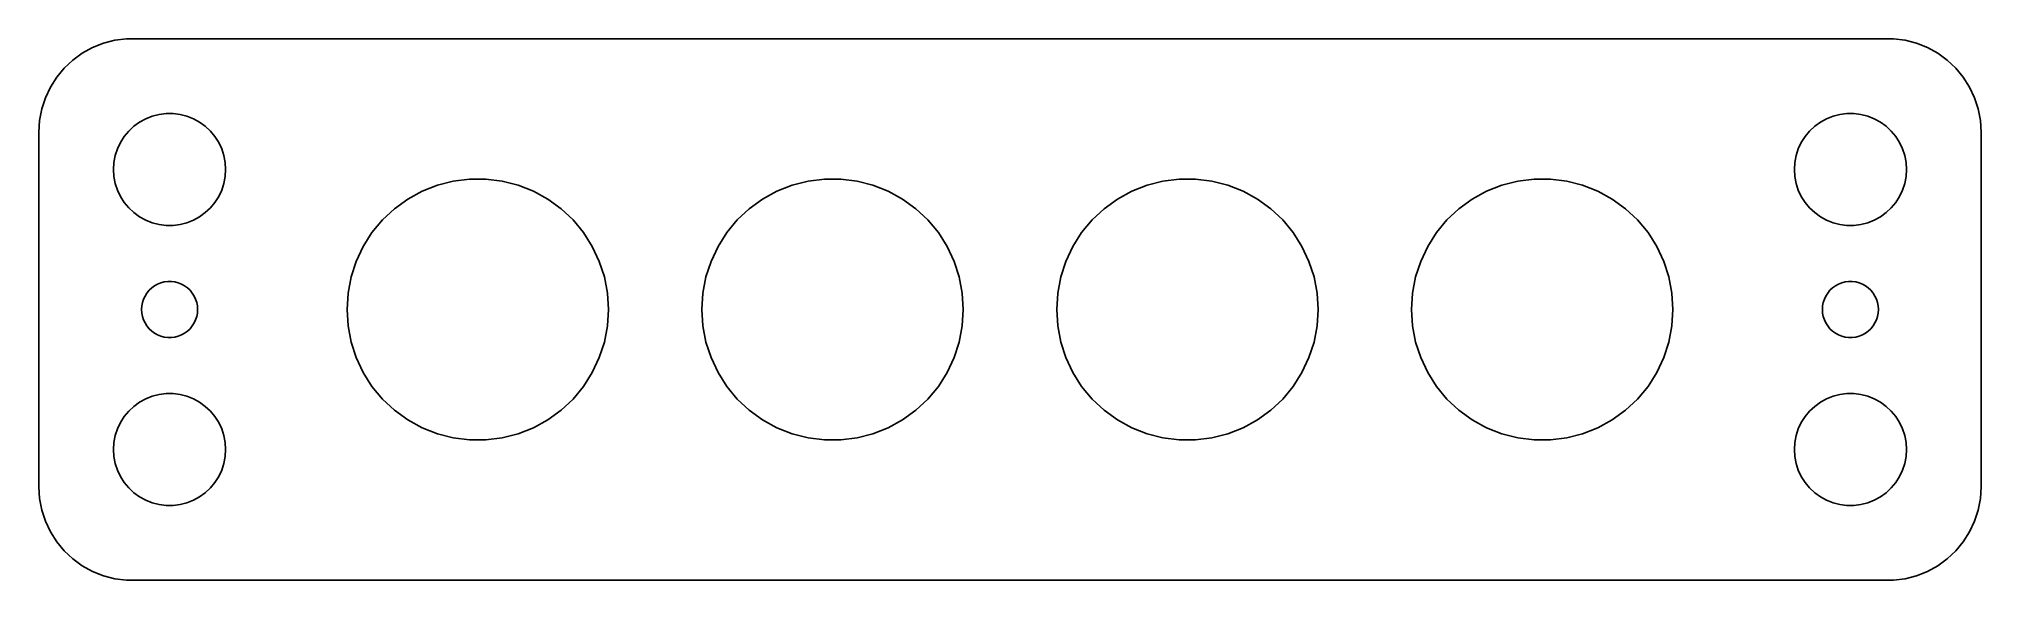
# Model space of a CAD drawing. Header units: metres. Extents: x -52 to 52, y 25 to 53.
import ezdxf

# ---------------------------------------------------------------- set-up
doc = ezdxf.new("R2010")
doc.units = ezdxf.units.M

msp = doc.modelspace()

# ---------------------------------------------------------------- linework, layer by layer
for p, q in [((-48.5451, 53.2553), (-49.1289, 53.0241)), ((-47.9369, 53.4114), (-48.5451, 53.2553)), ((-47.3139, 53.4901), (-47.9369, 53.4114)), ((47.3139, 53.4901), (-47.3139, 53.4901)), ((47.9369, 53.4114), (47.3139, 53.4901)), ((48.5451, 53.2553), (47.9369, 53.4114)), ((49.1289, 53.0241), (48.5451, 53.2553)), ((-50.1871, 52.3526), (-50.6448, 51.9227)), ((-49.6791, 52.7216), (-50.1871, 52.3526)), ((-49.1289, 53.0241), (-49.6791, 52.7216)), ((49.6791, 52.7216), (49.1289, 53.0241)), ((50.1871, 52.3526), (49.6791, 52.7216)), ((50.6448, 51.9227), (50.1871, 52.3526)), ((-51.0451, 51.4389), (-51.3815, 50.9088)), ((-50.6448, 51.9227), (-51.0451, 51.4389)), ((51.0451, 51.4389), (50.6448, 51.9227)), ((51.3815, 50.9088), (51.0451, 51.4389)), ((-51.6489, 50.3406), (-51.8429, 49.7434)), ((-51.3815, 50.9088), (-51.6489, 50.3406)), ((51.6489, 50.3406), (51.3815, 50.9088)), ((51.8429, 49.7434), (51.6489, 50.3406)), ((-51.9606, 49.1267), (-52, 48.5)), ((-51.8429, 49.7434), (-51.9606, 49.1267)), ((-46.9123, 48.8115), (-46.6075, 49.033)), ((-46.6075, 49.033), (-46.2773, 49.2145)), ((-46.2773, 49.2145), (-45.927, 49.3532)), ((-45.927, 49.3532), (-45.5621, 49.4469)), ((-45.5621, 49.4469), (-45.1884, 49.4941)), ((-45.1884, 49.4941), (-44.8116, 49.4941)), ((-44.8116, 49.4941), (-44.4379, 49.4469)), ((-44.4379, 49.4469), (-44.0729, 49.3532)), ((-44.0729, 49.3532), (-43.7227, 49.2145)), ((-43.7227, 49.2145), (-43.3925, 49.033)), ((-43.3925, 49.033), (-43.0877, 48.8115)), ((43.0877, 48.8115), (43.3925, 49.033)), ((43.3925, 49.033), (43.7227, 49.2145)), ((43.7227, 49.2145), (44.0729, 49.3532)), ((44.0729, 49.3532), (44.4379, 49.4469)), ((44.4379, 49.4469), (44.8116, 49.4941)), ((44.8116, 49.4941), (45.1884, 49.4941)), ((45.1884, 49.4941), (45.5621, 49.4469)), ((45.5621, 49.4469), (45.927, 49.3532)), ((45.927, 49.3532), (46.2773, 49.2145)), ((46.2773, 49.2145), (46.6075, 49.033)), ((46.6075, 49.033), (46.9123, 48.8115)), ((51.9606, 49.1267), (51.8429, 49.7434)), ((52, 48.5), (51.9606, 49.1267)), ((-52, 48.5), (-52, 29.5)), ((-47.7893, 47.6044), (-47.6289, 47.9453)), ((-47.6289, 47.9453), (-47.427, 48.2634)), ((-47.427, 48.2634), (-47.1869, 48.5536)), ((-47.1869, 48.5536), (-46.9123, 48.8115)), ((-43.0877, 48.8115), (-42.8131, 48.5536)), ((-42.8131, 48.5536), (-42.5729, 48.2634)), ((-42.5729, 48.2634), (-42.3711, 47.9453)), ((-42.3711, 47.9453), (-42.2107, 47.6044)), ((42.2107, 47.6044), (42.3711, 47.9453)), ((42.3711, 47.9453), (42.5729, 48.2634)), ((42.5729, 48.2634), (42.8131, 48.5536)), ((42.8131, 48.5536), (43.0877, 48.8115)), ((46.9123, 48.8115), (47.1869, 48.5536)), ((47.1869, 48.5536), (47.427, 48.2634)), ((47.427, 48.2634), (47.6289, 47.9453)), ((47.6289, 47.9453), (47.7893, 47.6044)), ((52, 29.5), (52, 48.5)), ((-48, 46.5), (-47.9763, 46.876)), ((-47.9763, 46.876), (-47.9057, 47.2461)), ((-47.9057, 47.2461), (-47.7893, 47.6044)), ((-42.2107, 47.6044), (-42.0942, 47.2461)), ((-42.0942, 47.2461), (-42.0237, 46.876)), ((-42.0237, 46.876), (-42, 46.5)), ((42, 46.5), (42.0237, 46.876)), ((42.0237, 46.876), (42.0942, 47.2461)), ((42.0942, 47.2461), (42.2107, 47.6044)), ((47.7893, 47.6044), (47.9057, 47.2461)), ((47.9057, 47.2461), (47.9763, 46.876)), ((47.9763, 46.876), (48, 46.5)), ((-47.9763, 46.124), (-48, 46.5)), ((-47.9057, 45.7539), (-47.9763, 46.124)), ((-42.0237, 46.124), (-42.0942, 45.7539)), ((-42, 46.5), (-42.0237, 46.124)), ((-30.6631, 45.6574), (-29.8117, 45.876)), ((-29.8117, 45.876), (-28.9395, 45.9862)), ((-28.9395, 45.9862), (-28.0605, 45.9862)), ((-28.0605, 45.9862), (-27.1883, 45.876)), ((-27.1883, 45.876), (-26.3369, 45.6574)), ((-11.6631, 45.6574), (-10.8117, 45.876)), ((-10.8117, 45.876), (-9.93953, 45.9862)), ((-9.93953, 45.9862), (-9.06046, 45.9862)), ((-9.06046, 45.9862), (-8.18832, 45.876)), ((-8.18832, 45.876), (-7.33687, 45.6574)), ((7.33687, 45.6574), (8.18832, 45.876)), ((8.18832, 45.876), (9.06046, 45.9862)), ((9.06046, 45.9862), (9.93953, 45.9862)), ((9.93953, 45.9862), (10.8117, 45.876)), ((10.8117, 45.876), (11.6631, 45.6574)), ((26.3369, 45.6574), (27.1883, 45.876)), ((27.1883, 45.876), (28.0605, 45.9862)), ((28.0605, 45.9862), (28.9395, 45.9862)), ((28.9395, 45.9862), (29.8117, 45.876)), ((29.8117, 45.876), (30.6631, 45.6574)), ((42.0237, 46.124), (42, 46.5)), ((42.0942, 45.7539), (42.0237, 46.124)), ((47.9763, 46.124), (47.9057, 45.7539)), ((48, 46.5), (47.9763, 46.124)), ((-47.7893, 45.3956), (-47.9057, 45.7539)), ((-47.6289, 45.0547), (-47.7893, 45.3956)), ((-47.427, 44.7366), (-47.6289, 45.0547)), ((-47.1869, 44.4464), (-47.427, 44.7366)), ((-42.5729, 44.7366), (-42.8131, 44.4464)), ((-42.3711, 45.0547), (-42.5729, 44.7366)), ((-42.2107, 45.3956), (-42.3711, 45.0547)), ((-42.0942, 45.7539), (-42.2107, 45.3956)), ((-32.962, 44.3936), (-32.2508, 44.9103)), ((-32.2508, 44.9103), (-31.4805, 45.3338)), ((-31.4805, 45.3338), (-30.6631, 45.6574)), ((-26.3369, 45.6574), (-25.5195, 45.3338)), ((-25.5195, 45.3338), (-24.7492, 44.9103)), ((-24.7492, 44.9103), (-24.038, 44.3936)), ((-13.962, 44.3936), (-13.2508, 44.9103)), ((-13.2508, 44.9103), (-12.4805, 45.3338)), ((-12.4805, 45.3338), (-11.6631, 45.6574)), ((-7.33687, 45.6574), (-6.51953, 45.3338)), ((-6.51953, 45.3338), (-5.74921, 44.9103)), ((-5.74921, 44.9103), (-5.03802, 44.3936)), ((5.03802, 44.3936), (5.74921, 44.9103)), ((5.74921, 44.9103), (6.51953, 45.3338)), ((6.51953, 45.3338), (7.33687, 45.6574)), ((11.6631, 45.6574), (12.4805, 45.3338)), ((12.4805, 45.3338), (13.2508, 44.9103)), ((13.2508, 44.9103), (13.962, 44.3936)), ((24.038, 44.3936), (24.7492, 44.9103)), ((24.7492, 44.9103), (25.5195, 45.3338)), ((25.5195, 45.3338), (26.3369, 45.6574)), ((30.6631, 45.6574), (31.4805, 45.3338)), ((31.4805, 45.3338), (32.2508, 44.9103)), ((32.2508, 44.9103), (32.962, 44.3936)), ((42.2107, 45.3956), (42.0942, 45.7539)), ((42.3711, 45.0547), (42.2107, 45.3956)), ((42.5729, 44.7366), (42.3711, 45.0547)), ((42.8131, 44.4464), (42.5729, 44.7366)), ((47.427, 44.7366), (47.1869, 44.4464)), ((47.6289, 45.0547), (47.427, 44.7366)), ((47.7893, 45.3956), (47.6289, 45.0547)), ((47.9057, 45.7539), (47.7893, 45.3956)), ((-46.9123, 44.1884), (-47.1869, 44.4464)), ((-46.6075, 43.967), (-46.9123, 44.1884)), ((-46.2773, 43.7855), (-46.6075, 43.967)), ((-45.927, 43.6468), (-46.2773, 43.7855)), ((-43.7227, 43.7855), (-44.0729, 43.6468)), ((-43.3925, 43.967), (-43.7227, 43.7855)), ((-43.0877, 44.1884), (-43.3925, 43.967)), ((-42.8131, 44.4464), (-43.0877, 44.1884)), ((-34.1631, 43.1145), (-33.6028, 43.7918)), ((-33.6028, 43.7918), (-32.962, 44.3936)), ((-24.038, 44.3936), (-23.3972, 43.7918)), ((-23.3972, 43.7918), (-22.8369, 43.1145)), ((-15.1631, 43.1145), (-14.6028, 43.7918)), ((-14.6028, 43.7918), (-13.962, 44.3936)), ((-5.03802, 44.3936), (-4.39722, 43.7918)), ((-4.39722, 43.7918), (-3.83687, 43.1145)), ((3.83687, 43.1145), (4.39722, 43.7918)), ((4.39722, 43.7918), (5.03802, 44.3936)), ((13.962, 44.3936), (14.6028, 43.7918)), ((14.6028, 43.7918), (15.1631, 43.1145)), ((22.8369, 43.1145), (23.3972, 43.7918)), ((23.3972, 43.7918), (24.038, 44.3936)), ((32.962, 44.3936), (33.6028, 43.7918)), ((33.6028, 43.7918), (34.1631, 43.1145)), ((43.0877, 44.1884), (42.8131, 44.4464)), ((43.3925, 43.967), (43.0877, 44.1884)), ((43.7227, 43.7855), (43.3925, 43.967)), ((44.0729, 43.6468), (43.7227, 43.7855)), ((46.2773, 43.7855), (45.927, 43.6468)), ((46.6075, 43.967), (46.2773, 43.7855)), ((46.9123, 44.1884), (46.6075, 43.967)), ((47.1869, 44.4464), (46.9123, 44.1884)), ((-45.5621, 43.5531), (-45.927, 43.6468)), ((-45.1884, 43.5059), (-45.5621, 43.5531)), ((-44.8116, 43.5059), (-45.1884, 43.5059)), ((-44.4379, 43.5531), (-44.8116, 43.5059)), ((-44.0729, 43.6468), (-44.4379, 43.5531)), ((-34.6341, 42.3723), (-34.1631, 43.1145)), ((-22.8369, 43.1145), (-22.3658, 42.3723)), ((-15.6341, 42.3723), (-15.1631, 43.1145)), ((-3.83687, 43.1145), (-3.36584, 42.3723)), ((3.36584, 42.3723), (3.83687, 43.1145)), ((15.1631, 43.1145), (15.6341, 42.3723)), ((22.3658, 42.3723), (22.8369, 43.1145)), ((34.1631, 43.1145), (34.6341, 42.3723)), ((44.4379, 43.5531), (44.0729, 43.6468)), ((44.8116, 43.5059), (44.4379, 43.5531)), ((45.1884, 43.5059), (44.8116, 43.5059)), ((45.5621, 43.5531), (45.1884, 43.5059)), ((45.927, 43.6468), (45.5621, 43.5531)), ((-35.0084, 41.5769), (-34.6341, 42.3723)), ((-22.3658, 42.3723), (-21.9916, 41.5769)), ((-16.0084, 41.5769), (-15.6341, 42.3723)), ((-3.36584, 42.3723), (-2.99156, 41.5769)), ((2.99156, 41.5769), (3.36584, 42.3723)), ((15.6341, 42.3723), (16.0084, 41.5769)), ((21.9916, 41.5769), (22.3658, 42.3723)), ((34.6341, 42.3723), (35.0084, 41.5769)), ((-35.4448, 39.8773), (-35.2801, 40.7408)), ((-35.2801, 40.7408), (-35.0084, 41.5769)), ((-21.9916, 41.5769), (-21.7199, 40.7408)), ((-21.7199, 40.7408), (-21.5552, 39.8773)), ((-16.4448, 39.8773), (-16.2801, 40.7408)), ((-16.2801, 40.7408), (-16.0084, 41.5769)), ((-2.99156, 41.5769), (-2.71991, 40.7408)), ((-2.71991, 40.7408), (-2.55519, 39.8773)), ((2.55519, 39.8773), (2.71991, 40.7408)), ((2.71991, 40.7408), (2.99156, 41.5769)), ((16.0084, 41.5769), (16.2801, 40.7408)), ((16.2801, 40.7408), (16.4448, 39.8773)), ((21.5552, 39.8773), (21.7199, 40.7408)), ((21.7199, 40.7408), (21.9916, 41.5769)), ((35.0084, 41.5769), (35.2801, 40.7408)), ((35.2801, 40.7408), (35.4448, 39.8773)), ((-46.4529, 39.373), (-46.3947, 39.5522)), ((-46.3947, 39.5522), (-46.3145, 39.7226)), ((-46.3145, 39.7226), (-46.2135, 39.8817)), ((-46.2135, 39.8817), (-46.0934, 40.0268)), ((-46.0934, 40.0268), (-45.9561, 40.1558)), ((-45.9561, 40.1558), (-45.8037, 40.2665)), ((-45.8037, 40.2665), (-45.6387, 40.3572)), ((-45.6387, 40.3572), (-45.4635, 40.4266)), ((-45.4635, 40.4266), (-45.2811, 40.4734)), ((-45.2811, 40.4734), (-45.0942, 40.497)), ((-45.0942, 40.497), (-44.9058, 40.497)), ((-44.9058, 40.497), (-44.7189, 40.4734)), ((-44.7189, 40.4734), (-44.5365, 40.4266)), ((-44.5365, 40.4266), (-44.3613, 40.3572)), ((-44.3613, 40.3572), (-44.1963, 40.2665)), ((-44.1963, 40.2665), (-44.0439, 40.1558)), ((-44.0439, 40.1558), (-43.9065, 40.0268)), ((-43.9065, 40.0268), (-43.7865, 39.8817)), ((-43.7865, 39.8817), (-43.6855, 39.7226)), ((-43.6855, 39.7226), (-43.6053, 39.5522)), ((-43.6053, 39.5522), (-43.5471, 39.373)), ((-35.5, 39), (-35.4448, 39.8773)), ((-21.5552, 39.8773), (-21.5, 39)), ((-16.5, 39), (-16.4448, 39.8773)), ((-2.55519, 39.8773), (-2.5, 39)), ((2.5, 39), (2.55519, 39.8773)), ((16.4448, 39.8773), (16.5, 39)), ((21.5, 39), (21.5552, 39.8773)), ((35.4448, 39.8773), (35.5, 39)), ((43.5471, 39.373), (43.6053, 39.5522)), ((43.6053, 39.5522), (43.6855, 39.7226)), ((43.6855, 39.7226), (43.7865, 39.8817)), ((43.7865, 39.8817), (43.9065, 40.0268)), ((43.9065, 40.0268), (44.0439, 40.1558)), ((44.0439, 40.1558), (44.1963, 40.2665)), ((44.1963, 40.2665), (44.3613, 40.3572)), ((44.3613, 40.3572), (44.5365, 40.4266)), ((44.5365, 40.4266), (44.7189, 40.4734)), ((44.7189, 40.4734), (44.9058, 40.497)), ((44.9058, 40.497), (45.0942, 40.497)), ((45.0942, 40.497), (45.2811, 40.4734)), ((45.2811, 40.4734), (45.4635, 40.4266)), ((45.4635, 40.4266), (45.6387, 40.3572)), ((45.6387, 40.3572), (45.8037, 40.2665)), ((45.8037, 40.2665), (45.9561, 40.1558)), ((45.9561, 40.1558), (46.0934, 40.0268)), ((46.0934, 40.0268), (46.2135, 39.8817)), ((46.2135, 39.8817), (46.3145, 39.7226)), ((46.3145, 39.7226), (46.3947, 39.5522)), ((46.3947, 39.5522), (46.4529, 39.373)), ((-46.5, 39), (-46.4882, 39.188)), ((-46.4882, 38.812), (-46.5, 39)), ((-46.4882, 39.188), (-46.4529, 39.373)), ((-46.4529, 38.627), (-46.4882, 38.812)), ((-46.3947, 38.4478), (-46.4529, 38.627)), ((-43.5471, 38.627), (-43.6053, 38.4478)), ((-43.5471, 39.373), (-43.5118, 39.188)), ((-43.5118, 38.812), (-43.5471, 38.627)), ((-43.5118, 39.188), (-43.5, 39)), ((-43.5, 39), (-43.5118, 38.812)), ((-35.4448, 38.1227), (-35.5, 39)), ((-21.5, 39), (-21.5552, 38.1227)), ((-16.4448, 38.1227), (-16.5, 39)), ((-2.5, 39), (-2.55519, 38.1227)), ((2.55519, 38.1227), (2.5, 39)), ((16.5, 39), (16.4448, 38.1227)), ((21.5552, 38.1227), (21.5, 39)), ((35.5, 39), (35.4448, 38.1227)), ((43.5, 39), (43.5118, 39.188)), ((43.5118, 38.812), (43.5, 39)), ((43.5118, 39.188), (43.5471, 39.373)), ((43.5471, 38.627), (43.5118, 38.812)), ((43.6053, 38.4478), (43.5471, 38.627)), ((46.4529, 38.627), (46.3947, 38.4478)), ((46.4529, 39.373), (46.4882, 39.188)), ((46.4882, 38.812), (46.4529, 38.627)), ((46.4882, 39.188), (46.5, 39)), ((46.5, 39), (46.4882, 38.812)), ((-46.3145, 38.2774), (-46.3947, 38.4478)), ((-46.2135, 38.1183), (-46.3145, 38.2774)), ((-46.0934, 37.9732), (-46.2135, 38.1183)), ((-45.9561, 37.8442), (-46.0934, 37.9732)), ((-45.8037, 37.7335), (-45.9561, 37.8442)), ((-45.6387, 37.6428), (-45.8037, 37.7335)), ((-45.4635, 37.5734), (-45.6387, 37.6428)), ((-45.2811, 37.5266), (-45.4635, 37.5734)), ((-45.0942, 37.503), (-45.2811, 37.5266)), ((-44.9058, 37.503), (-45.0942, 37.503)), ((-44.7189, 37.5266), (-44.9058, 37.503)), ((-44.5365, 37.5734), (-44.7189, 37.5266)), ((-44.3613, 37.6428), (-44.5365, 37.5734)), ((-44.1963, 37.7335), (-44.3613, 37.6428)), ((-44.0439, 37.8442), (-44.1963, 37.7335)), ((-43.9065, 37.9732), (-44.0439, 37.8442)), ((-43.7865, 38.1183), (-43.9065, 37.9732)), ((-43.6855, 38.2774), (-43.7865, 38.1183)), ((-43.6053, 38.4478), (-43.6855, 38.2774)), ((-35.2801, 37.2592), (-35.4448, 38.1227)), ((-21.5552, 38.1227), (-21.7199, 37.2592)), ((-16.2801, 37.2592), (-16.4448, 38.1227)), ((-2.55519, 38.1227), (-2.71991, 37.2592)), ((2.71991, 37.2592), (2.55519, 38.1227)), ((16.4448, 38.1227), (16.2801, 37.2592)), ((21.7199, 37.2592), (21.5552, 38.1227)), ((35.4448, 38.1227), (35.2801, 37.2592)), ((43.6855, 38.2774), (43.6053, 38.4478)), ((43.7865, 38.1183), (43.6855, 38.2774)), ((43.9065, 37.9732), (43.7865, 38.1183)), ((44.0439, 37.8442), (43.9065, 37.9732)), ((44.1963, 37.7335), (44.0439, 37.8442)), ((44.3613, 37.6428), (44.1963, 37.7335)), ((44.5365, 37.5734), (44.3613, 37.6428)), ((44.7189, 37.5266), (44.5365, 37.5734)), ((44.9058, 37.503), (44.7189, 37.5266)), ((45.0942, 37.503), (44.9058, 37.503)), ((45.2811, 37.5266), (45.0942, 37.503)), ((45.4635, 37.5734), (45.2811, 37.5266)), ((45.6387, 37.6428), (45.4635, 37.5734)), ((45.8037, 37.7335), (45.6387, 37.6428)), ((45.9561, 37.8442), (45.8037, 37.7335)), ((46.0934, 37.9732), (45.9561, 37.8442)), ((46.2135, 38.1183), (46.0934, 37.9732)), ((46.3145, 38.2774), (46.2135, 38.1183)), ((46.3947, 38.4478), (46.3145, 38.2774)), ((-35.0084, 36.4231), (-35.2801, 37.2592)), ((-34.6341, 35.6277), (-35.0084, 36.4231)), ((-21.9916, 36.4231), (-22.3658, 35.6277)), ((-21.7199, 37.2592), (-21.9916, 36.4231)), ((-16.0084, 36.4231), (-16.2801, 37.2592)), ((-15.6341, 35.6277), (-16.0084, 36.4231)), ((-2.99156, 36.4231), (-3.36584, 35.6277)), ((-2.71991, 37.2592), (-2.99156, 36.4231)), ((2.99156, 36.4231), (2.71991, 37.2592)), ((3.36584, 35.6277), (2.99156, 36.4231)), ((16.0084, 36.4231), (15.6341, 35.6277)), ((16.2801, 37.2592), (16.0084, 36.4231)), ((21.9916, 36.4231), (21.7199, 37.2592)), ((22.3658, 35.6277), (21.9916, 36.4231)), ((35.0084, 36.4231), (34.6341, 35.6277)), ((35.2801, 37.2592), (35.0084, 36.4231)), ((-34.1631, 34.8855), (-34.6341, 35.6277)), ((-22.3658, 35.6277), (-22.8369, 34.8855)), ((-15.1631, 34.8855), (-15.6341, 35.6277)), ((-3.36584, 35.6277), (-3.83687, 34.8855)), ((3.83687, 34.8855), (3.36584, 35.6277)), ((15.6341, 35.6277), (15.1631, 34.8855)), ((22.8369, 34.8855), (22.3658, 35.6277)), ((34.6341, 35.6277), (34.1631, 34.8855)), ((-46.2773, 34.2145), (-45.927, 34.3532)), ((-45.927, 34.3532), (-45.5621, 34.4469)), ((-45.5621, 34.4469), (-45.1884, 34.4941)), ((-45.1884, 34.4941), (-44.8116, 34.4941)), ((-44.8116, 34.4941), (-44.4379, 34.4469)), ((-44.4379, 34.4469), (-44.0729, 34.3532)), ((-44.0729, 34.3532), (-43.7227, 34.2145)), ((-33.6028, 34.2082), (-34.1631, 34.8855)), ((-22.8369, 34.8855), (-23.3972, 34.2082)), ((-14.6028, 34.2082), (-15.1631, 34.8855)), ((-3.83687, 34.8855), (-4.39722, 34.2082)), ((4.39722, 34.2082), (3.83687, 34.8855)), ((15.1631, 34.8855), (14.6028, 34.2082)), ((23.3972, 34.2082), (22.8369, 34.8855)), ((34.1631, 34.8855), (33.6028, 34.2082)), ((43.7227, 34.2145), (44.0729, 34.3532)), ((44.0729, 34.3532), (44.4379, 34.4469)), ((44.4379, 34.4469), (44.8116, 34.4941)), ((44.8116, 34.4941), (45.1884, 34.4941)), ((45.1884, 34.4941), (45.5621, 34.4469)), ((45.5621, 34.4469), (45.927, 34.3532)), ((45.927, 34.3532), (46.2773, 34.2145)), ((-47.427, 33.2634), (-47.1869, 33.5536)), ((-47.1869, 33.5536), (-46.9123, 33.8116)), ((-46.9123, 33.8116), (-46.6075, 34.033)), ((-46.6075, 34.033), (-46.2773, 34.2145)), ((-43.7227, 34.2145), (-43.3925, 34.033)), ((-43.3925, 34.033), (-43.0877, 33.8116)), ((-43.0877, 33.8116), (-42.8131, 33.5536)), ((-42.8131, 33.5536), (-42.5729, 33.2634)), ((-32.962, 33.6064), (-33.6028, 34.2082)), ((-32.2508, 33.0897), (-32.962, 33.6064)), ((-24.038, 33.6064), (-24.7492, 33.0897)), ((-23.3972, 34.2082), (-24.038, 33.6064)), ((-13.962, 33.6064), (-14.6028, 34.2082)), ((-13.2508, 33.0897), (-13.962, 33.6064)), ((-5.03802, 33.6064), (-5.74921, 33.0897)), ((-4.39722, 34.2082), (-5.03802, 33.6064)), ((5.03802, 33.6064), (4.39722, 34.2082)), ((5.74921, 33.0897), (5.03802, 33.6064)), ((13.962, 33.6064), (13.2508, 33.0897)), ((14.6028, 34.2082), (13.962, 33.6064)), ((24.038, 33.6064), (23.3972, 34.2082)), ((24.7492, 33.0897), (24.038, 33.6064)), ((32.962, 33.6064), (32.2508, 33.0897)), ((33.6028, 34.2082), (32.962, 33.6064)), ((42.5729, 33.2634), (42.8131, 33.5536)), ((42.8131, 33.5536), (43.0877, 33.8116)), ((43.0877, 33.8116), (43.3925, 34.033)), ((43.3925, 34.033), (43.7227, 34.2145)), ((46.2773, 34.2145), (46.6075, 34.033)), ((46.6075, 34.033), (46.9123, 33.8116)), ((46.9123, 33.8116), (47.1869, 33.5536)), ((47.1869, 33.5536), (47.427, 33.2634)), ((-47.9763, 31.876), (-47.9057, 32.2461)), ((-47.9057, 32.2461), (-47.7893, 32.6044)), ((-47.7893, 32.6044), (-47.6289, 32.9453)), ((-47.6289, 32.9453), (-47.427, 33.2634)), ((-42.5729, 33.2634), (-42.3711, 32.9453)), ((-42.3711, 32.9453), (-42.2107, 32.6044)), ((-42.2107, 32.6044), (-42.0942, 32.2461)), ((-42.0942, 32.2461), (-42.0237, 31.876)), ((-31.4805, 32.6662), (-32.2508, 33.0897)), ((-30.6631, 32.3426), (-31.4805, 32.6662)), ((-29.8117, 32.124), (-30.6631, 32.3426)), ((-26.3369, 32.3426), (-27.1883, 32.124)), ((-25.5195, 32.6662), (-26.3369, 32.3426)), ((-24.7492, 33.0897), (-25.5195, 32.6662)), ((-12.4805, 32.6662), (-13.2508, 33.0897)), ((-11.6631, 32.3426), (-12.4805, 32.6662)), ((-10.8117, 32.124), (-11.6631, 32.3426)), ((-7.33687, 32.3426), (-8.18832, 32.124)), ((-6.51953, 32.6662), (-7.33687, 32.3426)), ((-5.74921, 33.0897), (-6.51953, 32.6662)), ((6.51953, 32.6662), (5.74921, 33.0897)), ((7.33687, 32.3426), (6.51953, 32.6662)), ((8.18832, 32.124), (7.33687, 32.3426)), ((11.6631, 32.3426), (10.8117, 32.124)), ((12.4805, 32.6662), (11.6631, 32.3426)), ((13.2508, 33.0897), (12.4805, 32.6662)), ((25.5195, 32.6662), (24.7492, 33.0897)), ((26.3369, 32.3426), (25.5195, 32.6662)), ((27.1883, 32.124), (26.3369, 32.3426)), ((30.6631, 32.3426), (29.8117, 32.124)), ((31.4805, 32.6662), (30.6631, 32.3426)), ((32.2508, 33.0897), (31.4805, 32.6662)), ((42.0237, 31.876), (42.0942, 32.2461)), ((42.0942, 32.2461), (42.2107, 32.6044)), ((42.2107, 32.6044), (42.3711, 32.9453)), ((42.3711, 32.9453), (42.5729, 33.2634)), ((47.427, 33.2634), (47.6289, 32.9453)), ((47.6289, 32.9453), (47.7893, 32.6044)), ((47.7893, 32.6044), (47.9057, 32.2461)), ((47.9057, 32.2461), (47.9763, 31.876)), ((-48, 31.5), (-47.9763, 31.876)), ((-47.9763, 31.124), (-48, 31.5)), ((-42.0237, 31.876), (-42, 31.5)), ((-42, 31.5), (-42.0237, 31.124)), ((-28.9395, 32.0138), (-29.8117, 32.124)), ((-28.0605, 32.0138), (-28.9395, 32.0138)), ((-27.1883, 32.124), (-28.0605, 32.0138)), ((-9.93953, 32.0138), (-10.8117, 32.124)), ((-9.06046, 32.0138), (-9.93953, 32.0138)), ((-8.18832, 32.124), (-9.06046, 32.0138)), ((9.06046, 32.0138), (8.18832, 32.124)), ((9.93953, 32.0138), (9.06046, 32.0138)), ((10.8117, 32.124), (9.93953, 32.0138)), ((28.0605, 32.0138), (27.1883, 32.124)), ((28.9395, 32.0138), (28.0605, 32.0138)), ((29.8117, 32.124), (28.9395, 32.0138)), ((42, 31.5), (42.0237, 31.876)), ((42.0237, 31.124), (42, 31.5)), ((47.9763, 31.876), (48, 31.5)), ((48, 31.5), (47.9763, 31.124)), ((-47.9057, 30.7539), (-47.9763, 31.124)), ((-47.7893, 30.3956), (-47.9057, 30.7539)), ((-47.6289, 30.0547), (-47.7893, 30.3956)), ((-42.2107, 30.3956), (-42.3711, 30.0547)), ((-42.0942, 30.7539), (-42.2107, 30.3956)), ((-42.0237, 31.124), (-42.0942, 30.7539)), ((42.0942, 30.7539), (42.0237, 31.124)), ((42.2107, 30.3956), (42.0942, 30.7539)), ((42.3711, 30.0547), (42.2107, 30.3956)), ((47.7893, 30.3956), (47.6289, 30.0547)), ((47.9057, 30.7539), (47.7893, 30.3956)), ((47.9763, 31.124), (47.9057, 30.7539)), ((-52, 29.5), (-51.9606, 28.8733)), ((-47.427, 29.7366), (-47.6289, 30.0547)), ((-47.1869, 29.4464), (-47.427, 29.7366)), ((-46.9123, 29.1885), (-47.1869, 29.4464)), ((-46.6075, 28.967), (-46.9123, 29.1885)), ((-43.0877, 29.1885), (-43.3925, 28.967)), ((-42.8131, 29.4464), (-43.0877, 29.1885)), ((-42.5729, 29.7366), (-42.8131, 29.4464)), ((-42.3711, 30.0547), (-42.5729, 29.7366)), ((42.5729, 29.7366), (42.3711, 30.0547)), ((42.8131, 29.4464), (42.5729, 29.7366)), ((43.0877, 29.1885), (42.8131, 29.4464)), ((43.3925, 28.967), (43.0877, 29.1885)), ((46.9123, 29.1885), (46.6075, 28.967)), ((47.1869, 29.4464), (46.9123, 29.1885)), ((47.427, 29.7366), (47.1869, 29.4464)), ((47.6289, 30.0547), (47.427, 29.7366)), ((51.9606, 28.8733), (52, 29.5)), ((-51.9606, 28.8733), (-51.8429, 28.2566)), ((-51.8429, 28.2566), (-51.6489, 27.6594)), ((-46.2773, 28.7855), (-46.6075, 28.967)), ((-45.927, 28.6468), (-46.2773, 28.7855)), ((-45.5621, 28.5531), (-45.927, 28.6468)), ((-45.1884, 28.5059), (-45.5621, 28.5531)), ((-44.8116, 28.5059), (-45.1884, 28.5059)), ((-44.4379, 28.5531), (-44.8116, 28.5059)), ((-44.0729, 28.6468), (-44.4379, 28.5531)), ((-43.7227, 28.7855), (-44.0729, 28.6468)), ((-43.3925, 28.967), (-43.7227, 28.7855)), ((43.7227, 28.7855), (43.3925, 28.967)), ((44.0729, 28.6468), (43.7227, 28.7855)), ((44.4379, 28.5531), (44.0729, 28.6468)), ((44.8116, 28.5059), (44.4379, 28.5531)), ((45.1884, 28.5059), (44.8116, 28.5059)), ((45.5621, 28.5531), (45.1884, 28.5059)), ((45.927, 28.6468), (45.5621, 28.5531)), ((46.2773, 28.7855), (45.927, 28.6468)), ((46.6075, 28.967), (46.2773, 28.7855)), ((51.6489, 27.6594), (51.8429, 28.2566)), ((51.8429, 28.2566), (51.9606, 28.8733)), ((-51.6489, 27.6594), (-51.3815, 27.0912)), ((-51.3815, 27.0912), (-51.0451, 26.5611)), ((51.0451, 26.5611), (51.3815, 27.0912)), ((51.3815, 27.0912), (51.6489, 27.6594)), ((-51.0451, 26.5611), (-50.6448, 26.0773)), ((-50.6448, 26.0773), (-50.1871, 25.6474)), ((50.1871, 25.6474), (50.6448, 26.0773)), ((50.6448, 26.0773), (51.0451, 26.5611)), ((-50.1871, 25.6474), (-49.6791, 25.2784)), ((-49.6791, 25.2784), (-49.1289, 24.9759)), ((-49.1289, 24.9759), (-48.5451, 24.7447)), ((48.5451, 24.7447), (49.1289, 24.9759)), ((49.1289, 24.9759), (49.6791, 25.2784)), ((49.6791, 25.2784), (50.1871, 25.6474)), ((-48.5451, 24.7447), (-47.9369, 24.5886)), ((-47.9369, 24.5886), (-47.3139, 24.5099)), ((-47.3139, 24.5099), (47.3139, 24.5099)), ((47.3139, 24.5099), (47.9369, 24.5886)), ((47.9369, 24.5886), (48.5451, 24.7447))]:
    msp.add_line(p, q)

doc.saveas('drawing.dxf')
